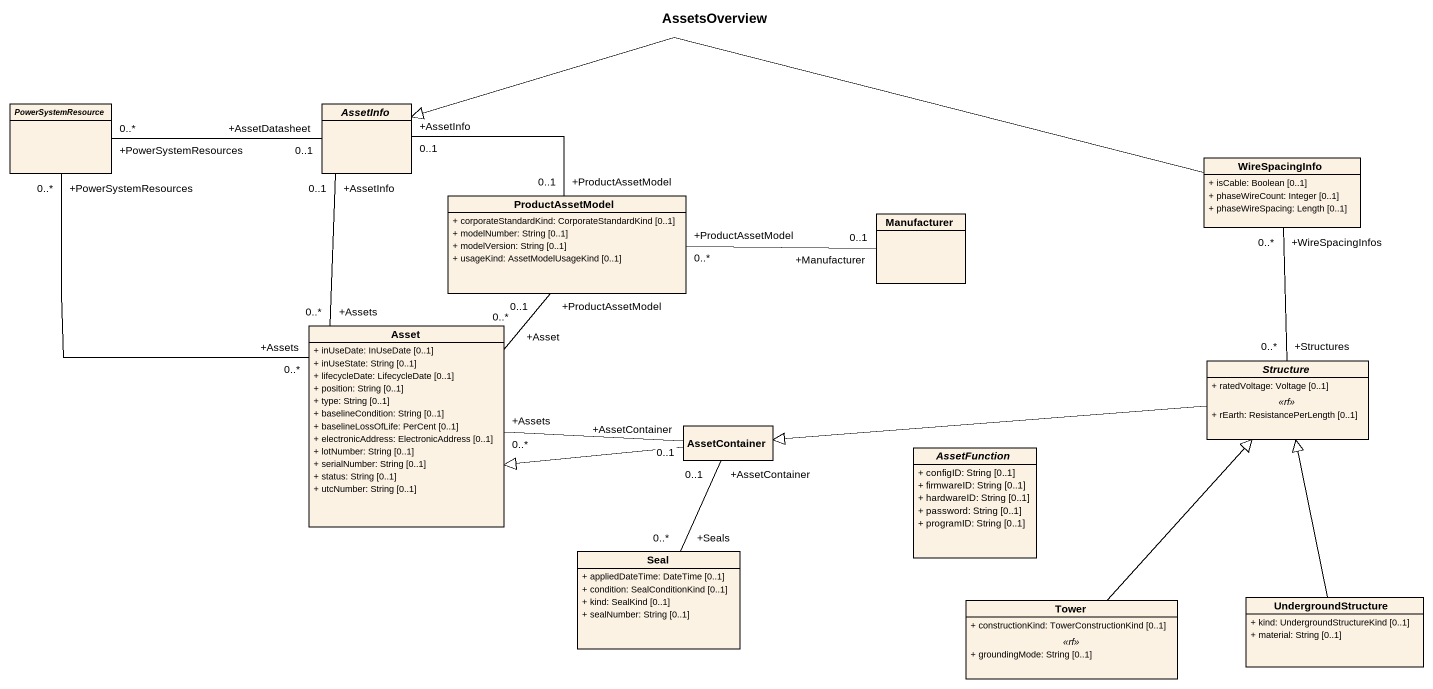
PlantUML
@startuml
title AssetsOverview
hide circle
hide empty members
skinparam classAttributeIconSize 0
abstract class PowerSystemResource
abstract class AssetInfo
class ProductAssetModel {
  + corporateStandardKind: CorporateStandardKind [0..1]
  + modelNumber: String [0..1]
  + modelVersion: String [0..1]
  + usageKind: AssetModelUsageKind [0..1]
}
class WireSpacingInfo {
  + isCable: Boolean [0..1]
  + phaseWireCount: Integer [0..1]
  + phaseWireSpacing: Length [0..1]
}
class Manufacturer
class Asset {
  + inUseDate: InUseDate [0..1]
  + inUseState: String [0..1]
  + lifecycleDate: LifecycleDate [0..1]
  + position: String [0..1]
  + type: String [0..1]
  + baselineCondition: String [0..1]
  + baselineLossOfLife: PerCent [0..1]
  + electronicAddress: ElectronicAddress [0..1]
  + lotNumber: String [0..1]
  + serialNumber: String [0..1]
  + status: String [0..1]
  + utcNumber: String [0..1]
}
abstract class Structure {
  + ratedVoltage: Voltage [0..1]
  .. <<rf>> ..
  + rEarth: ResistancePerLength [0..1]
}
class AssetContainer
abstract class AssetFunction {
  + configID: String [0..1]
  + firmwareID: String [0..1]
  + hardwareID: String [0..1]
  + password: String [0..1]
  + programID: String [0..1]
}
class Seal {
  + appliedDateTime: DateTime [0..1]
  + condition: SealConditionKind [0..1]
  + kind: SealKind [0..1]
  + sealNumber: String [0..1]
}
class Tower {
  + constructionKind: TowerConstructionKind [0..1]
  .. <<rf>> ..
  + groundingMode: String [0..1]
}
class UndergroundStructure {
  + kind: UndergroundStructureKind [0..1]
  + material: String [0..1]
}
AssetInfo "+AssetDatasheet\n0..1" -left- "+PowerSystemResources\n0..*" PowerSystemResource
ProductAssetModel "+ProductAssetModel\n0..1" -left- "+AssetInfo\n0..1" AssetInfo
ProductAssetModel "+ProductAssetModel\n0..*" -right- "+Manufacturer\n0..1" Manufacturer
WireSpacingInfo -left-|> AssetInfo
WireSpacingInfo "+WireSpacingInfos\n0..*" -- "+Structures\n0..*" Structure
Asset "+Assets\n0..*" -up- "+PowerSystemResources\n0..*" PowerSystemResource
Asset "+Assets\n0..*" -up- "+AssetInfo\n0..1" AssetInfo
Asset "+Asset\n0..*" -up- "+ProductAssetModel\n0..1" ProductAssetModel
Asset "+Assets\n0..*" -right- "+AssetContainer\n0..1" AssetContainer
Structure -left-|> AssetContainer
AssetContainer -left-|> Asset
AssetContainer "+AssetContainer\n0..1" -- "+Seals\n0..*" Seal
Tower -up-|> Structure
UndergroundStructure -up-|> Structure
@enduml
